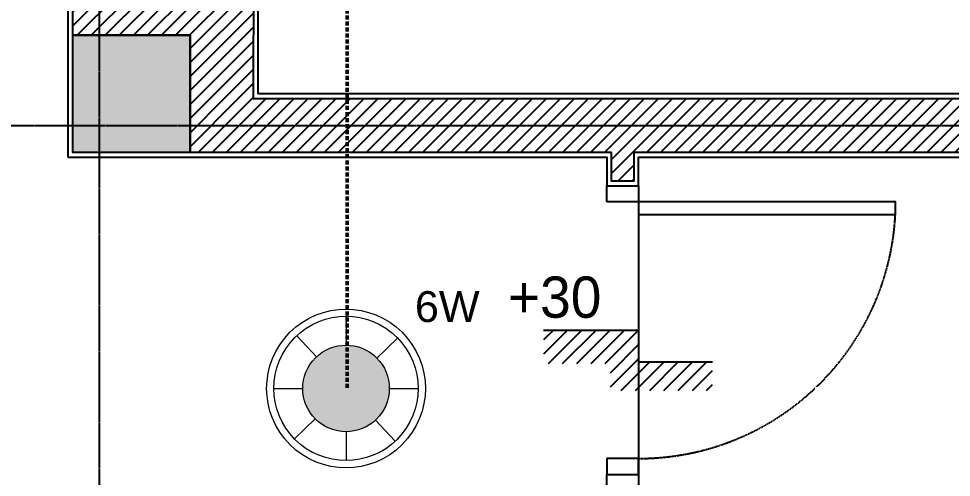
# Model space of a CAD drawing. Header units: inches. Extents: x 1721084 to 1854744, y 225101 to 488646.
# Drawn here: x 1830160 to 1833102, y 304517 to 305964 of the extents above; entities that cross this region are included whole.
import ezdxf
from ezdxf.enums import TextEntityAlignment as Align

# ---------------------------------------------------------------- set-up
doc = ezdxf.new("R2010")
doc.units = ezdxf.units.IN
doc.header["$MEASUREMENT"] = 0
for name, pattern in [('DASHED', [19.049999999999997, 12.7, -6.349999999999998]), ('X-PL-T3$0$X-GRID-TYPICAL$0$CENTER2', [1.125, 0.75, -0.125, 0.125, -0.125]), ('X-PL-T3$0$X-WC-ME_3_5$0$DASHEDX2', [1.5, 1, -0.5])]:
    doc.linetypes.add(name, pattern=pattern)
doc.layers.add('Chi tiet TB1', color=6, linetype='Continuous', lineweight=13)
doc.layers.add('TTLL', color=252, linetype='DASHED', lineweight=50)
doc.layers.add('Vien TB', color=7, linetype='Continuous', lineweight=18, true_color=0x009e00)
for name, color, linetype in [('X-PL-T3$0$A-XREF', 250, 'Continuous'), ('X-PL-T3$0$X-GRID-TYPICAL$0$A-GRID', 250, 'X-PL-T3$0$X-GRID-TYPICAL$0$CENTER2'), ('X-PL-T3$0$X-PL-T3$0$A-ANNO-COTE', 250, 'Continuous'), ('X-PL-T3$0$X-PL-T3$0$A-FLOR-PATT', 250, 'Continuous'), ('X-PL-T3$0$X-PL-T3$0$A-FLOR-WALL', 250, 'Continuous'), ('X-PL-T3$0$X-PL-T3$0$A-FLOR-WALL-FNSH', 250, 'Continuous'), ('X-PL-T3$0$X-PL-T3$0$A-XREF', 250, 'Continuous'), ('X-PL-T3$0$X-WC-ME_3_5$0$A-FLOR', 12, 'Continuous'), ('X-PL-T3$0$X-WC-ME_3_5$0$A-FLOR-DOOR', 32, 'Continuous'), ('X-PL-T3$0$X-WC-ME_3_5$0$A-FLOR-PATT', 250, 'Continuous'), ('X-PL-T3$0$X-WC-ME_3_5$0$A-FLOR-WALL', 7, 'Continuous'), ('X-PL-T3$0$X-WC-ME_3_5$0$A-FLOR-WALL-FNSH', 16, 'Continuous'), ('X-PL-T3$0$XREF2$0$A-FLOR-COLS-CONC', 250, 'Continuous'), ('X-PL-T3$0$XREF2$0$A-FLOR-PATT', 250, 'Continuous')]:
    doc.layers.add(name, color=color, linetype=linetype)
doc.styles.get("Standard").update_dxf_attribs({"font": 'arial.ttf'})
doc.styles.add('X-PL-T3$0$X-PL-T3$0$ARIAL', font='arial.ttf')
doc.styles.add('X-PL-T3$0$X-PL-T3$0$HDUNGARC', font='vn_vni.shx')
pattern_1 = [(45, (0, 0), (-22.09708691207961, 22.09708691207961), [])]

# ---------------------------------------------------------------- blocks, each defined once
blk = doc.blocks.new('X-PL-T3$0$X-GRID-TYPICAL')
at = {"layer": 'X-PL-T3$0$X-GRID-TYPICAL$0$A-GRID', "ltscale": 8}
for p, q in [((15100.00000000003, -3650.000000000033), (15100.00000000002, 14420.00771470643)), ((10900.00000000002, 4000.000000000156), (30944.30314809082, 4000.000000000194))]:
    blk.add_line(p, q, dxfattribs=at)
blk = doc.blocks.new('X-PL-T3$0$XREF2')
at = {"layer": 'X-PL-T3$0$XREF2$0$A-FLOR-PATT'}
h = blk.add_hatch(dxfattribs=at)
h.set_pattern_fill('!BTCT', color=250, scale=20, pattern_type=2)
h.set_pattern_definition([(50, (0, 0), (143.4520365201507, -12.55042699651902), [15, -165]), (355, (0, 0), (-27.7502667226, 150.4384267400024), [12, -132]), (100.4514, (11.954336, -1.045868), (115.7018763428043, 137.8879084121907), [12.748038, -140.2284224]), (46.18419999999999, (0, 40), (213.4482097251289, -33.10380286580361), [22.5, -247.5]), (96.6356, (17.787349, 37.2413386), (186.9325411097406, 194.8235741800883), [19.1220576, -210.3426]), (351.1842000000001, (0, 40), (186.9323890267254, 194.8237201850649), [18, -198]), (21, (20, 30), (119.3814104236923, -80.52377813306776), [15, -165]), (326, (20, 30), (48.66306638431634, 145.0300090093706), [12, -132]), (71.45140000000002, (29.9484466, 23.2896788), (168.0445257162979, 64.50609934199048), [12.748038, -140.2284224]), (37.50000000000001, (0, 0), (2.431971063458133, 66.5787707662623), [0, -130.4, 0, -134, 0, -132.5]), (7.499999999999999, (0, 0), (52.61390748842972, 78.88234237647204), [0, -76.39999999999998, 0, -127.4, 0, -50.5]), (327.5, (-44.59999999999999, 0), (106.7644872344818, -4.510974346875951), [0, -50, 0, -156, 0, -207]), (317.5, (-64.6, 0), (116.6372338684772, 20.02099646646354), [0, -65, 0, -103.6, 0, -147]), (45, (0, 0), (-60.10407640085654, 60.10407640085654), []), (45, (0, 24.5), (-60.10407640085654, 60.10407640085654), [])])
h.paths.add_polyline_path([(20684.99999999997, 3915.000000000029), (20684.99999999997, 4285.000000000028), (20415.00000000014, 4285.000000000029), (20415.00000000014, 3915.000000000031)])
h.paths.add_polyline_path([(19915, 685.0000000000252), (19915, 374.6332916433421), (20684.99999918885, 374.6332916433421), (20684.99999918885, 685.0000000000273)])
h.paths.add_polyline_path([(15485.00000000006, -985.0000000000052), (15485.00000000005, -714.999999999898), (14815.00000000005, -714.999999999898), (14815.00000000005, -985.0000000000036)])
h.paths.add_polyline_path([(15384.99999999997, 4285.000000000029), (15014.99999999995, 4285.000000000029), (15014.99999999995, 3915.000000000006), (15384.99999999997, 3915.000000000006)])
h.paths.add_polyline_path([(8785.000000000158, 5464.999999999911), (8785.000000000158, 5934.999999999912), (8315.000000000158, 5934.999999999914), (8315.000000000158, 5464.999999999911)])
h.paths.add_polyline_path([(300, 385), (15.00000000000003, 385), (14.99999999999997, 15), (300, 15)])
h.paths.add_polyline_path([(4264.999999999986, -984.9999999999866), (4734.999999999986, -984.9999999999866), (4734.999999999985, -714.9999999999127), (4264.999999999985, -714.9999999999127)])
h.paths.add_polyline_path([(8515.000000000013, -985.0000000000073), (8785.000000000016, -985.0000000000073), (8785.000000000016, -615), (8515.000000000013, -615)])
h.paths.add_polyline_path([(15.00000000000003, 5465), (485, 5465), (485, 5935), (15, 5935)])
h.paths.add_polyline_path([(285, 11335.00000000012), (15, 11335.00000000012), (15, 10965.00000000012), (285, 10965.00000000012)])
h.paths.add_polyline_path([(8785.000000000213, 11336.55203909345), (8514.992872559698, 11352.48599660888), (8514.992872559698, 10965.00146173001), (8785.000000000211, 10965.00000000014)])
h.paths.add_polyline_path([(4734.999999999854, 11575.5550926392), (4264.999999999854, 11603.29124947027), (4264.999999999854, 11314.99999999993), (4734.999999999854, 11314.99999999993)])
h.paths.add_polyline_path([(20685.04201184696, 10634.25258519434), (20415.00000000023, 10650.19100094341), (20415.00000000023, 10215.00000000132), (20685.04201184696, 10215.00000000132)])
h.paths.add_polyline_path([(15485.0000000002, 10941.1403626419), (15015.0000000002, 10968.86288161242), (15015.0000000002, 10664.9999999063), (15485.00000000021, 10664.9999999063)])
h.paths.add_polyline_path([(25585.00023548659, 10345.09090673872), (25414.99999983721, 10355.13675360751), (25414.99999620962, 10060.07548495986), (25585.00003587354, 10060.07548481142)])
at = {"layer": 'X-PL-T3$0$XREF2$0$A-FLOR-COLS-CONC'}
blk.add_lwpolyline([(15014.99999999995, 4285.000000000029), (15384.99999999997, 4285.000000000029), (15384.99999999997, 3915.000000000006), (15014.99999999995, 3915.000000000006)], close=True, dxfattribs=at)
blk = doc.blocks.new('*U319')
h = blk.add_hatch()
h.set_pattern_fill('ANSI31', color=8, scale=0.3, angle=90, style=0)
h.set_pattern_definition([(135, (-7.99988500187328, -2.701742475610145), (-0.6735192090801866, -0.6735192090801864), [])])
h.paths.add_polyline_path([(8.99988500187328, 2.999991874275336), (8.999885001873167, -0.2017450536189642), (2.701737981551444, -0.2017450536190353), (2.701737981551218, -2.70174247561006), (-6.982453504313768, -2.701742475610145), (-6.982453504313768, 0), (0, 0), (0, 3.000001160833078)])
blk.add_lwpolyline([(8.99988500187328, 2.999991874275336), (0, 3.000001160833078), (0, 0), (-6.982453504313768, 0)])
at = {"style": 'X-PL-T3$0$X-PL-T3$0$ARIAL', "width": 0.8}
blk.add_attdef('SETDOWN', (0.5, 0.5), '', height=2.5, dxfattribs=at)
blk = doc.blocks.new('*U377')
blk.add_lwpolyline([(-810, 0), (-770, 0), (-770, 810.0000033719261), (-810, 810.0000033719261)], close=True)
at = {"color": 0}
for points in [[(-810, -100.0000005913898), (-860, -100.0000005913898), (-860, 0), (-810, 0)], [(0, -100.0000005913898), (50, -100.0000005913898), (50, 0), (0, 0)]]:
    blk.add_lwpolyline(points, close=True, dxfattribs=at)
at = {"color": 8, "linetype": 'X-PL-T3$0$X-WC-ME_3_5$0$DASHEDX2'}
blk.add_arc((-811.793547901827, -0.7172682957170764), 811.7938132494513, 0.0463257464177674, 87.04893910823775, dxfattribs=at)
blk = doc.blocks.new('X-PL-T3$0$X-WC-ME_3_5')
at = {"layer": 'X-PL-T3$0$X-WC-ME_3_5$0$A-FLOR-PATT'}
h = blk.add_hatch(dxfattribs=at)
h.set_pattern_fill('ANSI31', color=250, scale=250)
h.set_pattern_definition(pattern_1)
h.paths.add_polyline_path([(16785.00000000015, 3915.000000000008), (16715.00000000015, 3915.000000000008), (16715.00000000016, 3825.000000000011), (16785.00000000016, 3825.000000000011)])
at = {"layer": 'X-PL-T3$0$X-WC-ME_3_5$0$A-FLOR'}
blk.add_lwpolyline([(16800.00000000015, 3810.000000000011), (16800.00000000013, 2900.000000000011)], dxfattribs=at)
at = {"layer": 'X-PL-T3$0$X-WC-ME_3_5$0$A-FLOR-WALL'}
blk.add_lwpolyline([(16785.00000000015, 3915.000000000008), (16785.00000000016, 3825.000000000011), (16715.00000000016, 3825.000000000011), (16715.00000000015, 3915.000000000013)], dxfattribs=at)
at = {"layer": 'X-PL-T3$0$X-WC-ME_3_5$0$A-FLOR-WALL-FNSH', "ltscale": 200}
for points in [[(15384.99999999997, 3900.000000000011), (16700.00000000015, 3900.000000000011), (16700.00000000016, 3810.000000000011), (16800.00000000016, 3810.000000000011), (16800.00000000015, 3900.000000000011), (22720.01709792533, 3900.000000000027)], [(16800.00000000015, 2000.000000000026), (16800.00000000015, 600.0000000000109), (16700.0000000001, 600.0000000000254), (16700.00000000015, 2400.000000000011), (16600.00000000016, 2400.000000000011), (16600.00000000016, 2500.000000000011), (16700.00000000016, 2500.000000000011), (16700.00000000016, 2900.000000000011), (16800.00000000016, 2900.000000000011), (16800.00000000013, 2100.000000000026), (17794.00000000013, 2100.000000000026), (17794.00000000015, 700.0000000000254)]]:
    blk.add_lwpolyline(points, dxfattribs=at)
at = {"layer": 'X-PL-T3$0$X-WC-ME_3_5$0$A-FLOR-DOOR', "rotation": 270}
blk.add_blockref('*U377', (16800.00000000012, 2950.000000000011), dxfattribs=at)
blk = doc.blocks.new('X-PL-T3$0$X-PL-T3')
at = {"layer": 'X-PL-T3$0$X-PL-T3$0$A-FLOR-PATT'}
h = blk.add_hatch(dxfattribs=at)
h.set_pattern_fill('ANSI31', color=250, scale=250)
h.set_pattern_definition(pattern_1)
h.paths.add_polyline_path([(15384.99999999997, 4285.000000000029), (15384.99999999997, 4085.350411597558), (15584.99844230629, 4085.154591290229), (15584.99844230629, 4484.441909302608), (15185.00000000021, 4485.000000000029), (15185.00000000021, 4835.000000000015), (15015.00000000015, 4835.000000000015), (15015.00000000015, 4285.000000000029)])
h = blk.add_hatch(dxfattribs=at)
h.set_pattern_fill('ANSI31', color=250, scale=250)
h.set_pattern_definition([(45, (15.38347648317358, -868.5000000000093), (-22.09708691207961, 22.09708691207961), [])])
h.paths.add_polyline_path([(20415.00000000014, 4085.433636638939), (15384.99999999997, 4085.433636638929), (15384.99999999997, 3915.000000000009), (16730.38347648332, 3915.000000000009), (16800.38347648332, 3915), (20415.00000000014, 3915.000000000019)])
at = {"layer": 'X-PL-T3$0$X-PL-T3$0$A-FLOR-WALL'}
blk.add_lwpolyline([(16715.00000000015, 3915.000000000019), (15384.99999999997, 3915.000000000019), (15384.99999999997, 4285.000000000029), (15015.00000000015, 4285.000000000029), (15015.00000000015, 4835.000000000015), (15185.00000000021, 4835.000000000015), (15185.00000000021, 4485.000000000029), (15585.27904716662, 4485.000000000029), (15584.16406713066, 4085.433636638939), (20415.00000000014, 4085.433636638939), (20415.00000000014, 3915.000000000019), (16785.00000000015, 3915.000000000019)], dxfattribs=at)
at = {"layer": 'X-PL-T3$0$X-PL-T3$0$A-FLOR-WALL-FNSH'}
for points in [[(20699.99999999994, 4100.000000000025), (20699.99999999993, 4300.000000000029), (20400.00000000005, 4300.000000000029), (20400.00000000012, 4100.000000000025), (15599.99999964455, 4100.000000000025), (15599.99999964455, 4500.000000000029), (15200.00000000001, 4500.000000000029), (15200.00000000001, 4850.000000000015), (15000.00000000001, 4850.000000000015), (15000.00000000001, 3900.000000000005)], [(15000.00000000001, 3900.000000000005), (16700.00000000015, 3900.000000000005)], [(16800.00000000015, 3900.000000000005), (22720.01709792532, 3899.652329325388)]]:
    blk.add_lwpolyline(points, dxfattribs=at)
at = {"layer": 'X-PL-T3$0$X-PL-T3$0$A-ANNO-COTE'}
ref = blk.add_blockref('*U319', (16800.00000000014, 3254.999961305575), dxfattribs=dict(at, xscale=-33.33333333333334, yscale=33.33333333333334, zscale=33.33333333333334))
ref.add_attrib('SETDOWN', '+30', dxfattribs={"layer": '0', "height": 130, "style": 'X-PL-T3$0$X-PL-T3$0$HDUNGARC'}).set_placement((16387.79751234817, 3355.000000000013), align=Align.BOTTOM_LEFT)
at = {"layer": 'X-PL-T3$0$X-PL-T3$0$A-XREF'}
for name in ['X-PL-T3$0$X-GRID-TYPICAL', 'X-PL-T3$0$XREF2']:
    blk.add_blockref(name, (0, 0), dxfattribs=at)
blk.add_blockref('X-PL-T3$0$X-WC-ME_3_5', (0, 0), dxfattribs=at)
blk = doc.blocks.new('X-PL-T3')
at = {"layer": 'X-PL-T3$0$A-XREF'}
blk.add_blockref('X-PL-T3$0$X-PL-T3', (0, 0), dxfattribs=at)
blk = doc.blocks.new('4566')
at = {"layer": 'Chi tiet TB1', "ltscale": 50}
h = blk.add_hatch(color=3, dxfattribs=at)
h.set_gradient(color1=(0, 255, 0), color2=(0, 230, 0), one_color=1, tint=0.449999988079071, name='SPHERICAL')
edge = h.paths.add_edge_path()
edge.add_ellipse((0, 0), major_axis=(0.9918582567488411, 0.9918582567488411), ratio=0.9999999998799904, start_angle=0, end_angle=360)
at = {"layer": 'Chi tiet TB1', "color": 3, "ltscale": 50}
for p, q in [((-0.0001124633126892, 2.337832326651549), (-6.74779876135e-05, 1.40269939601421)), ((-1.597113059833644, 1.707246286096051), (-0.9582678359001872, 1.02434777165763)), ((1.672889646724796, 1.63306467665825), (1.003733788034878, 0.9798388059716672)), ((1.402699397935065, 6.74780458212e-05), (2.337832329911179, 0.0001124633708969)), ((-2.337832329911179, -0.0001124633708969), (-1.402699397935065, -6.74780458212e-05)), ((-1.003733788034878, -0.9798388059716672), (-1.672889646724796, -1.63306467665825)), ((0.9582678359001872, -1.02434777165763), (1.597113059833644, -1.707246286096051)), ((6.74779876135e-05, -1.40269939601421), (0.0001124633126892, -2.337832326651549))]:
    blk.add_line(p, q, dxfattribs=at)
blk.add_ellipse((0, 0), major_axis=(0.9918582567488408, 0.9918582567488408), ratio=0.9999999998799904, start_param=5.498003643449576, end_param=11.78118895062916, dxfattribs=at)
at = {"layer": 'Vien TB', "ltscale": 50}
for major_axis, ratio, start_param, end_param in [((-1.818406803973981, 1.818406803973981), 0.9999999999883924, 2.35614697415892, 8.639332281338504), ((-1.653097094603011, 1.653097094603011), 0.9999999999081464, 3.927127140388231, 10.21031244756781)]:
    blk.add_ellipse((0, 0), major_axis=major_axis, ratio=ratio, start_param=start_param, end_param=end_param, dxfattribs=at)
at = {"layer": 'Vien TB', "ltscale": 50, "insert": (2.232189822984665, 3.151799126411863), "char_height": 1, "attachment_point": 1}
blk.add_mtext_dynamic_manual_height_columns('6W', width=2.593374908153436, gutter_width=1, heights=[0], dxfattribs=at)

msp = doc.modelspace()

# ---------------------------------------------------------------- block references
msp.add_blockref('X-PL-T3', (1815315.774858277, 301626.4076721269))

# ---------------------------------------------------------------- next in the draw order: linework, layer by layer
at = {"layer": 'TTLL', "color": 4}
msp.add_lwpolyline([(1831196.364322034, 304799.2525968074), (1831196.364322034, 306473.4747581015), (1836229.895286916, 306473.4747581015), (1836229.895286916, 308611.9743914276), (1827471.481684409, 308611.9743914276), (1827471.481684409, 307816.9466878645), (1819439.498489536, 307816.9466878645), (1819432.309835986, 310138.6481820224), (1819048.806754052, 310138.6481820224), (1819048.806754052, 303611.4538748246), (1826211.822927995, 303611.4538748246), (1826211.822927995, 301526.0934667106), (1828534.440085648, 301526.0934667106)], dxfattribs=at)

# ---------------------------------------------------------------- next in the draw order: block references
at = {"xscale": 97.34783631149912, "yscale": 97.34783631149912, "zscale": 97.34783631149912}
msp.add_blockref('4566', (1831192.865858945, 304797.3916433714), dxfattribs=at)

doc.saveas('drawing.dxf')
